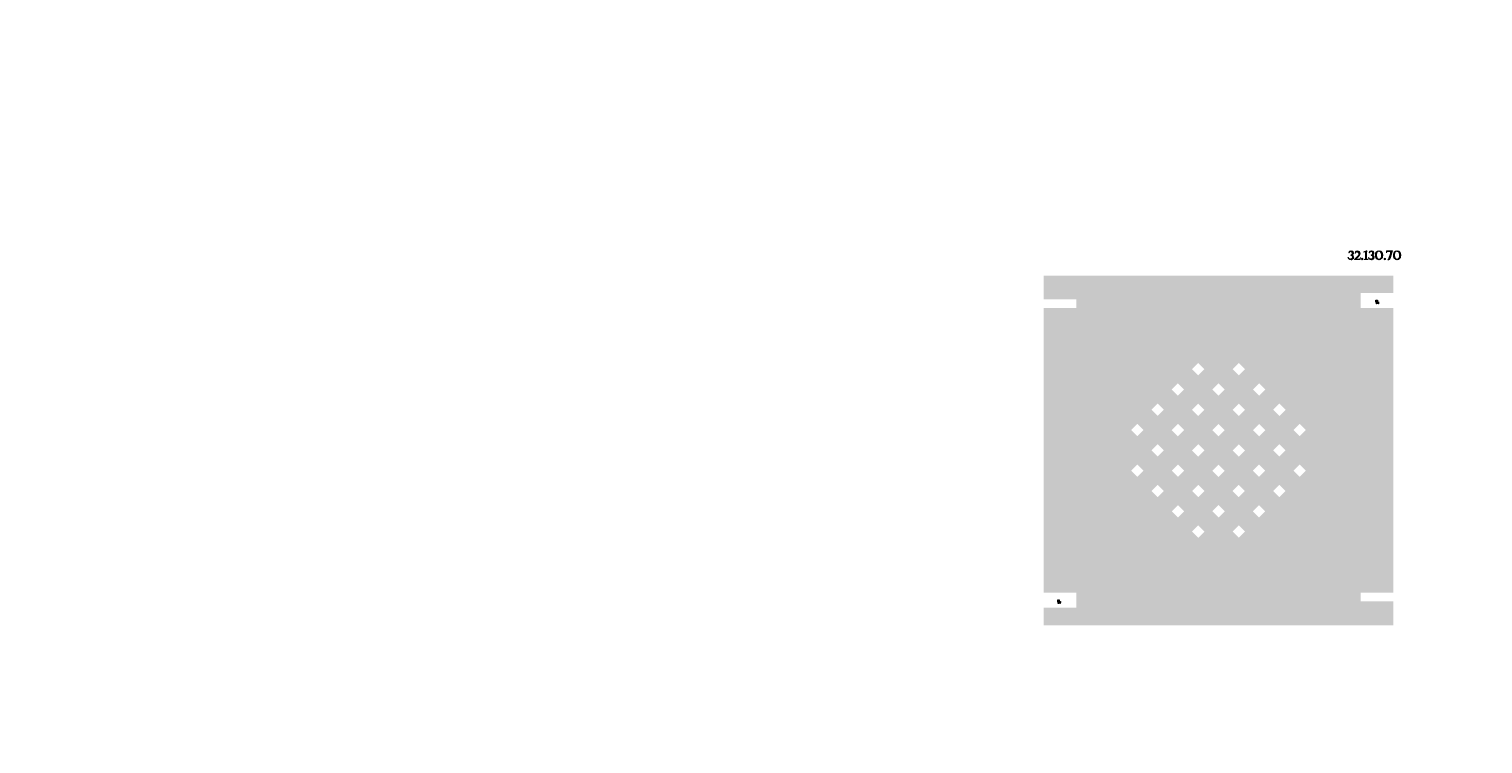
# Model space of a CAD drawing. Header units: inches. Extents: x -55000 to 163233, y -55008 to 54992.
# Drawn here: x -23882 to -12231, y -901 to 4824 of the extents above; entities that cross this region are included whole.
import ezdxf

# ---------------------------------------------------------------- set-up
doc = ezdxf.new("R2010")
doc.units = ezdxf.units.IN
doc.header["$MEASUREMENT"] = 0
doc.linetypes.add('ACAD_ISO07W100', pattern=[3, 0, -3])
doc.layers.get('0').update_dxf_attribs({"color": 20, "linetype": 'ACAD_ISO07W100'})
doc.layers.add('L10D0 Abs', color=4, linetype='Continuous')

# ---------------------------------------------------------------- blocks, each defined once
blk = doc.blocks.new('TUNE')
at = {"layer": 'L10D0 Abs'}
for points in [[(-10, 0), (-10, 12), (-14, 12), (-14, 28), (-10, 28), (-10, 16), (-6, 16), (-6, 28), (-2, 28), (-2, 12), (-6, 12), (-6, 0)], [(4, 0), (4, 6), (2, 6), (2, 14), (4, 14), (4, 8), (6, 8), (6, 14), (8, 14), (8, 6), (6, 6), (6, 0)]]:
    blk.add_lwpolyline(points, close=True, dxfattribs=at)

msp = doc.modelspace()

# ---------------------------------------------------------------- hatches: boundary and pattern name
at = {"layer": 'L10D0 Abs', "transparency": 33554483}
h = msp.add_hatch(color=256, dxfattribs=at)
h.dxf.hatch_style = 1
h.paths.add_polyline_path([(-13298.24853, 3045.10389), (-13303.80098, 3040.66193), (-13304.91147, 3033.99899), (-13304.91147, 3031.77801), (-13303.80098, 3031.77801), (-13300.46951, 3038.44095), (-13301.58, 3039.55144), (-13297.13804, 3043.9934), (-13289.3646, 3045.10389)])
h = msp.add_hatch(color=256, dxfattribs=at)
h.dxf.hatch_style = 1
h.paths.add_polyline_path([(-13293.80656, 3042.88291), (-13301.58, 3039.55144), (-13300.46951, 3038.44095), (-13294.91705, 3041.77242), (-13290.47509, 3042.88291)], flags=17)
h = msp.add_hatch(color=256, dxfattribs=at)
h.dxf.hatch_style = 1
h.paths.add_polyline_path([(-13288.25411, 3047.32487), (-13289.3646, 3047.32487), (-13298.24853, 3045.10389), (-13289.3646, 3045.10389), (-13281.59117, 3043.9934), (-13276.03872, 3038.44095), (-13273.81774, 3029.55703), (-13273.81774, 3028.44654), (-13276.03872, 3020.67311), (-13277.14921, 3019.56262), (-13284.92264, 3014.01016), (-13282.70166, 3014.01016), (-13274.92823, 3018.45213), (-13269.37578, 3025.11507), (-13268.26529, 3031.77801), (-13270.48627, 3039.55144), (-13277.14921, 3045.10389), (-13279.37019, 3046.21438)])
h = msp.add_hatch(color=256, dxfattribs=at)
h.dxf.hatch_style = 1
h.paths.add_polyline_path([(-13290.47509, 3043.9934), (-13293.80656, 3042.88291), (-13290.47509, 3042.88291), (-13284.92264, 3040.66193), (-13280.48068, 3037.33046), (-13278.2597, 3029.55703), (-13278.2597, 3028.44654), (-13281.59117, 3019.56262), (-13282.70166, 3018.45213), (-13290.47509, 3014.01016), (-13284.92264, 3012.89967), (-13278.2597, 3009.5682), (-13273.81774, 3004.01575), (-13271.59676, 2997.35281), (-13273.81774, 2988.46889), (-13280.48068, 2981.80595), (-13289.3646, 2979.58496), (-13298.24853, 2979.58496), (-13288.25411, 2977.36398), (-13284.92264, 2977.36398), (-13276.03872, 2980.69545), (-13274.92823, 2981.80595), (-13269.37578, 2987.3584), (-13268.26529, 2988.46889), (-13266.04431, 2996.24232), (-13267.1548, 3000.68428), (-13270.48627, 3008.45771), (-13273.81774, 3010.67869), (-13282.70166, 3014.01016), (-13284.92264, 3014.01016), (-13284.92264, 3015.12065), (-13278.2597, 3021.7836), (-13277.14921, 3029.55703), (-13278.2597, 3037.33046), (-13283.81215, 3041.77242)])
h = msp.add_hatch(color=256, dxfattribs=at)
h.dxf.hatch_style = 1
h.paths.add_polyline_path([(-13239.39254, 3041.77242), (-13239.39254, 3040.66193), (-13232.7296, 3038.44095), (-13227.17715, 3032.8885), (-13224.95616, 3024.00458), (-13224.95616, 3020.67311), (-13228.28764, 3011.78918), (-13233.84009, 3005.12624), (-13240.50303, 2998.4633), (-13246.05548, 2992.91085), (-13251.60793, 2987.3584), (-13256.04989, 2984.02693), (-13260.49185, 2980.69545), (-13231.61911, 2980.69545), (-13239.39254, 2981.80595), (-13246.05548, 2981.80595), (-13249.38695, 2982.91644), (-13252.71842, 2982.91644), (-13246.05548, 2988.46889), (-13244.94499, 2990.68987), (-13246.05548, 2991.80036), (-13239.39254, 2997.35281), (-13232.7296, 3004.01575), (-13230.50862, 3007.34722), (-13226.06666, 3014.01016), (-13224.95616, 3016.23114), (-13222.73518, 3024.00458), (-13224.95616, 3032.8885), (-13231.61911, 3039.55144)])
h = msp.add_hatch(color=256, dxfattribs=at)
h.dxf.hatch_style = 1
h.paths.add_polyline_path([(-13246.05548, 3046.21438), (-13252.71842, 3040.66193), (-13252.71842, 3039.55144), (-13254.9394, 3030.66752), (-13252.71842, 3035.10948), (-13252.71842, 3036.21997), (-13246.05548, 3041.77242), (-13238.28205, 3043.9934)])
h = msp.add_hatch(color=256, dxfattribs=at)
h.dxf.hatch_style = 1
h.paths.add_polyline_path([(-13239.39254, 3041.77242), (-13247.16597, 3039.55144), (-13252.71842, 3035.10948), (-13254.9394, 3030.66752), (-13254.9394, 3029.55703), (-13254.9394, 3027.33605), (-13253.82891, 3027.33605), (-13253.82891, 3028.44654), (-13249.38695, 3036.21997), (-13248.27646, 3038.44095), (-13239.39254, 3040.66193)], flags=17)
h = msp.add_hatch(color=256, dxfattribs=at)
h.dxf.hatch_style = 1
h.paths.add_polyline_path([(-13237.17156, 3047.32487), (-13246.05548, 3046.21438), (-13238.28205, 3043.9934), (-13230.50862, 3041.77242), (-13229.39813, 3041.77242), (-13222.73518, 3035.10948), (-13221.62469, 3033.99899), (-13219.40371, 3025.11507), (-13221.62469, 3017.34164), (-13226.06666, 3009.5682), (-13227.17715, 3008.45771), (-13233.84009, 3000.68428), (-13237.17156, 2997.35281), (-13244.94499, 2990.68987), (-13246.05548, 2988.46889), (-13239.39254, 2992.91085), (-13236.06107, 2996.24232), (-13229.39813, 3001.79477), (-13228.28764, 3004.01575), (-13221.62469, 3010.67869), (-13217.18273, 3019.56262), (-13214.96175, 3028.44654), (-13217.18273, 3036.21997), (-13221.62469, 3041.77242), (-13228.28764, 3046.21438)])
h = msp.add_hatch(color=256, dxfattribs=at)
h.dxf.hatch_style = 1
h.paths.add_polyline_path([(-13161.65822, 3047.32487), (-13167.21067, 3045.10389), (-13167.21067, 2980.69545), (-13170.54214, 2980.69545), (-13186.089, 2978.47447), (-13151.6638, 2978.47447), (-13161.65822, 2980.69545), (-13161.65822, 2982.91644), (-13162.76871, 2991.80036), (-13162.76871, 3000.68428), (-13162.76871, 3014.01016), (-13162.76871, 3016.23114), (-13162.76871, 3025.11507), (-13162.76871, 3033.99899), (-13161.65822, 3039.55144)])
h = msp.add_hatch(color=256, dxfattribs=at)
h.dxf.hatch_style = 1
h.paths.add_polyline_path([(-13170.54214, 3043.9934), (-13172.76312, 3040.66193), (-13172.76312, 3031.77801), (-13171.65263, 3021.7836), (-13171.65263, 3010.67869), (-13171.65263, 3005.12624), (-13172.76312, 2995.13183), (-13172.76312, 2988.46889), (-13173.87361, 2980.69545), (-13186.089, 2978.47447), (-13170.54214, 2980.69545)], flags=17)
h = msp.add_hatch(color=256, dxfattribs=at)
h.dxf.hatch_style = 1
h.paths.add_polyline_path([(-13161.65822, 3047.32487), (-13166.10018, 3047.32487), (-13184.97851, 3039.55144), (-13184.97851, 3038.44095), (-13172.76312, 3040.66193), (-13170.54214, 3043.9934), (-13167.21067, 3045.10389)], flags=17)
h = msp.add_hatch(color=256, dxfattribs=at)
h.dxf.hatch_style = 1
h.paths.add_polyline_path([(-13135.00645, 3045.10389), (-13139.44841, 3040.66193), (-13141.66939, 3033.99899), (-13141.66939, 3031.77801), (-13140.5589, 3031.77801), (-13137.22743, 3038.44095), (-13138.33792, 3039.55144), (-13133.89596, 3043.9934), (-13126.12253, 3045.10389)])
h = msp.add_hatch(color=256, dxfattribs=at)
h.dxf.hatch_style = 1
h.paths.add_polyline_path([(-13130.56449, 3042.88291), (-13138.33792, 3039.55144), (-13137.22743, 3038.44095), (-13131.67498, 3041.77242), (-13127.23302, 3042.88291)], flags=17)
h = msp.add_hatch(color=256, dxfattribs=at)
h.dxf.hatch_style = 1
h.paths.add_polyline_path([(-13125.01204, 3047.32487), (-13126.12253, 3047.32487), (-13135.00645, 3045.10389), (-13126.12253, 3045.10389), (-13118.34909, 3043.9934), (-13111.68615, 3038.44095), (-13109.46517, 3029.55703), (-13109.46517, 3028.44654), (-13112.79664, 3020.67311), (-13113.90713, 3019.56262), (-13121.68057, 3014.01016), (-13118.34909, 3014.01016), (-13110.57566, 3018.45213), (-13106.1337, 3025.11507), (-13105.02321, 3031.77801), (-13107.24419, 3039.55144), (-13113.90713, 3045.10389), (-13116.12811, 3046.21438)])
h = msp.add_hatch(color=256, dxfattribs=at)
h.dxf.hatch_style = 1
h.paths.add_polyline_path([(-13127.23302, 3043.9934), (-13130.56449, 3042.88291), (-13127.23302, 3042.88291), (-13121.68057, 3040.66193), (-13117.2386, 3037.33046), (-13115.01762, 3029.55703), (-13115.01762, 3028.44654), (-13118.34909, 3019.56262), (-13119.45958, 3018.45213), (-13127.23302, 3014.01016), (-13121.68057, 3012.89967), (-13115.01762, 3009.5682), (-13109.46517, 3004.01575), (-13108.35468, 2997.35281), (-13110.57566, 2988.46889), (-13117.2386, 2981.80595), (-13126.12253, 2979.58496), (-13135.00645, 2979.58496), (-13133.89596, 2979.58496), (-13125.01204, 2977.36398), (-13121.68057, 2977.36398), (-13112.79664, 2980.69545), (-13111.68615, 2981.80595), (-13105.02321, 2987.3584), (-13105.02321, 2988.46889), (-13102.80223, 2996.24232), (-13103.91272, 3000.68428), (-13107.24419, 3008.45771), (-13110.57566, 3010.67869), (-13119.45958, 3014.01016), (-13118.34909, 3014.01016), (-13121.68057, 3014.01016), (-13121.68057, 3015.12065), (-13115.01762, 3021.7836), (-13112.79664, 3029.55703), (-13115.01762, 3037.33046), (-13120.57008, 3041.77242)])
h = msp.add_hatch(color=256, dxfattribs=at)
h.dxf.hatch_style = 1
h.paths.add_polyline_path([(-13063.93507, 3047.32487), (-13072.81899, 3046.21438), (-13075.03997, 3045.10389), (-13082.8134, 3040.66193), (-13086.14488, 3037.33046), (-13090.58684, 3029.55703), (-13092.80782, 3021.7836), (-13092.80782, 3011.78918), (-13092.80782, 3009.5682), (-13091.69733, 2999.57379), (-13088.36586, 2991.80036), (-13083.92389, 2986.24791), (-13077.26095, 2980.69545), (-13072.81899, 2978.47447), (-13063.93507, 2977.36398), (-13061.71409, 2977.36398), (-13066.15605, 2978.47447), (-13071.7085, 2979.58496), (-13079.48193, 2984.02693), (-13083.92389, 2987.3584), (-13088.36586, 2995.13183), (-13090.58684, 3002.90526), (-13091.69733, 3011.78918), (-13090.58684, 3020.67311), (-13088.36586, 3029.55703), (-13087.25537, 3032.8885), (-13081.70291, 3039.55144), (-13081.70291, 3040.66193), (-13073.92948, 3045.10389), (-13066.15605, 3047.32487)])
h = msp.add_hatch(color=256, dxfattribs=at)
h.dxf.hatch_style = 1
h.paths.add_polyline_path([(-13062.82458, 3047.32487), (-13063.93507, 3047.32487), (-13066.15605, 3047.32487), (-13066.15605, 3046.21438), (-13067.26654, 3046.21438), (-13075.03997, 3042.88291), (-13081.70291, 3036.21997), (-13085.03439, 3031.77801), (-13087.25537, 3022.89409), (-13088.36586, 3012.89967), (-13088.36586, 3009.5682), (-13087.25537, 3000.68428), (-13087.25537, 2999.57379), (-13082.8134, 2990.68987), (-13082.8134, 2989.57938), (-13076.15046, 2982.91644), (-13075.03997, 2982.91644), (-13066.15605, 2979.58496), (-13066.15605, 2978.47447), (-13061.71409, 2979.58496), (-13058.38262, 2980.69545), (-13063.93507, 2980.69545), (-13067.26654, 2981.80595), (-13075.03997, 2986.24791), (-13079.48193, 2991.80036), (-13081.70291, 3000.68428), (-13082.8134, 3002.90526), (-13082.8134, 3011.78918), (-13082.8134, 3012.89967), (-13082.8134, 3021.7836), (-13080.59242, 3029.55703), (-13078.37144, 3035.10948), (-13075.03997, 3039.55144), (-13071.7085, 3041.77242), (-13063.93507, 3045.10389), (-13061.71409, 3045.10389), (-13061.71409, 3046.21438), (-13053.94066, 3046.21438)])
h = msp.add_hatch(color=256, dxfattribs=at)
h.dxf.hatch_style = 1
h.paths.add_polyline_path([(-13053.94066, 3046.21438), (-13061.71409, 3046.21438), (-13058.38262, 3045.10389), (-13050.60919, 3041.77242), (-13047.27771, 3039.55144), (-13042.83575, 3031.77801), (-13041.72526, 3030.66752), (-13039.50428, 3022.89409), (-13039.50428, 3012.89967), (-13039.50428, 3002.90526), (-13039.50428, 3001.79477), (-13042.83575, 2992.91085), (-13042.83575, 2991.80036), (-13049.4987, 2984.02693), (-13052.83017, 2981.80595), (-13061.71409, 2979.58496), (-13066.15605, 2978.47447), (-13061.71409, 2977.36398), (-13052.83017, 2979.58496), (-13050.60919, 2980.69545), (-13042.83575, 2986.24791), (-13040.61477, 2988.46889), (-13036.17281, 2996.24232), (-13035.06232, 3002.90526), (-13033.95183, 3011.78918), (-13033.95183, 3017.34164), (-13035.06232, 3026.22556), (-13038.39379, 3033.99899), (-13042.83575, 3039.55144), (-13049.4987, 3045.10389)])
h = msp.add_hatch(color=256, dxfattribs=at)
h.dxf.hatch_style = 1
h.paths.add_polyline_path([(-13061.71409, 3045.10389), (-13063.93507, 3045.10389), (-13059.49311, 3043.9934), (-13052.83017, 3039.55144), (-13050.60919, 3037.33046), (-13046.16722, 3029.55703), (-13045.05673, 3022.89409), (-13043.94624, 3012.89967), (-13043.94624, 3010.67869), (-13045.05673, 3001.79477), (-13047.27771, 2992.91085), (-13051.71968, 2986.24791), (-13055.05115, 2982.91644), (-13063.93507, 2980.69545), (-13058.38262, 2980.69545), (-13050.60919, 2985.13742), (-13048.3882, 2987.3584), (-13045.05673, 2995.13183), (-13042.83575, 3001.79477), (-13042.83575, 3011.78918), (-13042.83575, 3018.45213), (-13043.94624, 3027.33605), (-13045.05673, 3031.77801), (-13049.4987, 3038.44095), (-13052.83017, 3041.77242)], flags=17)
h = msp.add_hatch(color=256, dxfattribs=at)
h.dxf.hatch_style = 1
h.paths.add_polyline_path([(-13002.8581, 3048.43536), (-13003.96859, 3032.8885), (-13002.8581, 3032.8885), (-12999.52663, 3043.9934), (-12991.7532, 3043.9934), (-12983.97977, 3043.9934), (-12966.21192, 3045.10389), (-12962.88045, 3045.10389), (-12956.21751, 3047.32487), (-12995.08467, 3047.32487)])
h = msp.add_hatch(color=256, dxfattribs=at)
h.dxf.hatch_style = 1
h.paths.add_polyline_path([(-12956.21751, 3047.32487), (-12962.88045, 3045.10389), (-12979.53781, 2990.68987), (-12982.86928, 2984.02693), (-12988.42173, 2977.36398), (-12993.97418, 2976.25349), (-12993.97418, 2975.143), (-12991.7532, 2976.25349), (-12983.97977, 2978.47447), (-12982.86928, 2978.47447), (-12977.31682, 2985.13742), (-12976.20633, 2987.3584), (-12972.87486, 2996.24232), (-12961.76996, 3031.77801), (-12958.43849, 3040.66193)])
h = msp.add_hatch(color=256, dxfattribs=at)
h.dxf.hatch_style = 1
h.paths.add_polyline_path([(-12966.21192, 3045.10389), (-12983.97977, 3043.9934), (-12977.31682, 3043.9934), (-12969.54339, 3042.88291), (-12970.65388, 3037.33046), (-12971.76437, 3031.77801), (-12972.87486, 3026.22556), (-12983.97977, 2990.68987), (-12985.09026, 2989.57938), (-12988.42173, 2980.69545), (-12993.97418, 2976.25349), (-12988.42173, 2977.36398), (-12985.09026, 2982.91644), (-12982.86928, 2989.57938)], flags=17)
h = msp.add_hatch(color=256, dxfattribs=at)
h.dxf.hatch_style = 1
h.paths.add_polyline_path([(-12919.57133, 3047.32487), (-12928.45525, 3046.21438), (-12930.67623, 3045.10389), (-12938.44966, 3040.66193), (-12941.78113, 3037.33046), (-12946.2231, 3029.55703), (-12948.44408, 3021.7836), (-12948.44408, 3011.78918), (-12948.44408, 3009.5682), (-12947.33359, 2999.57379), (-12944.00212, 2991.80036), (-12939.56015, 2986.24791), (-12932.89721, 2980.69545), (-12928.45525, 2978.47447), (-12919.57133, 2977.36398), (-12917.35035, 2977.36398), (-12921.79231, 2978.47447), (-12927.34476, 2979.58496), (-12935.11819, 2984.02693), (-12939.56015, 2987.3584), (-12944.00212, 2995.13183), (-12946.2231, 3002.90526), (-12947.33359, 3011.78918), (-12946.2231, 3020.67311), (-12944.00212, 3029.55703), (-12942.89163, 3032.8885), (-12937.33917, 3039.55144), (-12937.33917, 3040.66193), (-12929.56574, 3045.10389), (-12921.79231, 3047.32487)])
h = msp.add_hatch(color=256, dxfattribs=at)
h.dxf.hatch_style = 1
h.paths.add_polyline_path([(-12918.46084, 3047.32487), (-12919.57133, 3047.32487), (-12921.79231, 3047.32487), (-12921.79231, 3046.21438), (-12922.9028, 3046.21438), (-12930.67623, 3042.88291), (-12937.33917, 3036.21997), (-12940.67064, 3031.77801), (-12942.89163, 3022.89409), (-12944.00212, 3012.89967), (-12944.00212, 3009.5682), (-12942.89163, 3000.68428), (-12942.89163, 2999.57379), (-12938.44966, 2990.68987), (-12938.44966, 2989.57938), (-12931.78672, 2982.91644), (-12930.67623, 2982.91644), (-12921.79231, 2979.58496), (-12921.79231, 2978.47447), (-12917.35035, 2979.58496), (-12914.01888, 2980.69545), (-12919.57133, 2980.69545), (-12922.9028, 2981.80595), (-12930.67623, 2986.24791), (-12935.11819, 2991.80036), (-12937.33917, 3000.68428), (-12938.44966, 3002.90526), (-12938.44966, 3011.78918), (-12938.44966, 3012.89967), (-12938.44966, 3021.7836), (-12936.22868, 3029.55703), (-12934.0077, 3035.10948), (-12930.67623, 3039.55144), (-12927.34476, 3041.77242), (-12919.57133, 3045.10389), (-12917.35035, 3045.10389), (-12917.35035, 3046.21438), (-12909.57692, 3046.21438)])
h = msp.add_hatch(color=256, dxfattribs=at)
h.dxf.hatch_style = 1
h.paths.add_polyline_path([(-12909.57692, 3046.21438), (-12917.35035, 3046.21438), (-12914.01888, 3045.10389), (-12906.24544, 3041.77242), (-12902.91397, 3039.55144), (-12898.47201, 3031.77801), (-12897.36152, 3030.66752), (-12895.14054, 3022.89409), (-12895.14054, 3012.89967), (-12895.14054, 3002.90526), (-12895.14054, 3001.79477), (-12898.47201, 2992.91085), (-12899.5825, 2991.80036), (-12905.13495, 2984.02693), (-12908.46643, 2981.80595), (-12917.35035, 2979.58496), (-12921.79231, 2978.47447), (-12917.35035, 2977.36398), (-12908.46643, 2979.58496), (-12906.24544, 2980.69545), (-12898.47201, 2986.24791), (-12896.25103, 2988.46889), (-12891.80907, 2996.24232), (-12890.69858, 3002.90526), (-12889.58809, 3011.78918), (-12889.58809, 3017.34164), (-12891.80907, 3026.22556), (-12894.03005, 3033.99899), (-12898.47201, 3039.55144), (-12905.13495, 3045.10389)])
h = msp.add_hatch(color=256, dxfattribs=at)
h.dxf.hatch_style = 1
h.paths.add_polyline_path([(-12917.35035, 3045.10389), (-12919.57133, 3045.10389), (-12916.23986, 3043.9934), (-12908.46643, 3039.55144), (-12906.24544, 3037.33046), (-12901.80348, 3029.55703), (-12900.69299, 3022.89409), (-12899.5825, 3012.89967), (-12899.5825, 3010.67869), (-12900.69299, 3001.79477), (-12902.91397, 2992.91085), (-12907.35593, 2986.24791), (-12910.68741, 2982.91644), (-12919.57133, 2980.69545), (-12914.01888, 2980.69545), (-12906.24544, 2985.13742), (-12904.02446, 2987.3584), (-12900.69299, 2995.13183), (-12898.47201, 3001.79477), (-12898.47201, 3011.78918), (-12898.47201, 3018.45213), (-12899.5825, 3027.33605), (-12900.69299, 3031.77801), (-12905.13495, 3038.44095), (-12908.46643, 3041.77242)], flags=17)
h = msp.add_hatch(color=256, dxfattribs=at)
h.dxf.hatch_style = 1
h.paths.add_polyline_path([(-13311.57441, 2994.02134), (-13312.6849, 2994.02134), (-13311.57441, 2991.80036), (-13306.02196, 2985.13742), (-13306.02196, 2984.02693), (-13301.58, 2982.91644), (-13298.24853, 2981.80595), (-13291.58558, 2981.80595), (-13293.80656, 2982.91644), (-13302.69049, 2985.13742), (-13304.91147, 2987.3584)])
h = msp.add_hatch(color=256, dxfattribs=at)
h.dxf.hatch_style = 1
h.paths.add_polyline_path([(-13306.02196, 2984.02693), (-13298.24853, 2979.58496), (-13289.3646, 2979.58496), (-13294.91705, 2980.69545), (-13301.58, 2982.91644)])
h = msp.add_hatch(color=256, dxfattribs=at)
h.dxf.hatch_style = 1
h.paths.add_polyline_path([(-13290.47509, 3014.01016), (-13290.47509, 3012.89967), (-13287.14362, 3011.78918), (-13279.37019, 3007.34722), (-13279.37019, 3006.23673), (-13276.03872, 2997.35281), (-13278.2597, 2989.57938), (-13283.81215, 2984.02693), (-13291.58558, 2981.80595), (-13298.24853, 2981.80595), (-13294.91705, 2981.80595), (-13291.58558, 2980.69545), (-13290.47509, 2980.69545), (-13282.70166, 2984.02693), (-13277.14921, 2989.57938), (-13274.92823, 2997.35281), (-13276.03872, 3004.01575), (-13279.37019, 3008.45771), (-13286.03313, 3012.89967), (-13284.92264, 3012.89967)], flags=17)
h = msp.add_hatch(color=256, dxfattribs=at)
h.dxf.hatch_style = 1
h.paths.add_polyline_path([(-13211.63028, 2995.13183), (-13212.74077, 2995.13183), (-13217.18273, 2981.80595), (-13221.62469, 2981.80595), (-13231.61911, 2980.69545), (-13260.49185, 2980.69545), (-13260.49185, 2978.47447), (-13213.85126, 2978.47447)])
h = msp.add_hatch(color=256, dxfattribs=at)
h.dxf.hatch_style = 1
h.paths.add_polyline_path([(-13199.41489, 2989.57938), (-13202.74636, 2987.3584), (-13204.96734, 2982.91644), (-13202.74636, 2979.58496), (-13199.41489, 2977.36398), (-13199.41489, 2979.58496), (-13201.63587, 2980.69545), (-13203.85685, 2984.02693), (-13202.74636, 2986.24791), (-13199.41489, 2987.3584)])
h = msp.add_hatch(color=256, dxfattribs=at)
h.dxf.hatch_style = 1
h.paths.add_polyline_path([(-13199.41489, 2989.57938), (-13199.41489, 2987.3584), (-13199.41489, 2979.58496), (-13199.41489, 2977.36398), (-13194.97293, 2979.58496), (-13192.75195, 2982.91644), (-13194.97293, 2987.3584)])
h = msp.add_hatch(color=256, dxfattribs=at)
h.dxf.hatch_style = 1
h.paths.add_polyline_path([(-13148.33233, 2994.02134), (-13148.33233, 2991.80036), (-13142.77988, 2985.13742), (-13142.77988, 2984.02693), (-13137.22743, 2982.91644), (-13135.00645, 2981.80595), (-13128.34351, 2981.80595), (-13130.56449, 2982.91644), (-13139.44841, 2985.13742), (-13141.66939, 2987.3584)])
h = msp.add_hatch(color=256, dxfattribs=at)
h.dxf.hatch_style = 1
h.paths.add_polyline_path([(-13142.77988, 2984.02693), (-13135.00645, 2979.58496), (-13126.12253, 2979.58496), (-13131.67498, 2980.69545), (-13137.22743, 2982.91644)])
h = msp.add_hatch(color=256, dxfattribs=at)
h.dxf.hatch_style = 1
h.paths.add_polyline_path([(-13127.23302, 3014.01016), (-13127.23302, 3012.89967), (-13123.90155, 3011.78918), (-13116.12811, 3007.34722), (-13116.12811, 3006.23673), (-13112.79664, 2997.35281), (-13115.01762, 2989.57938), (-13120.57008, 2984.02693), (-13128.34351, 2981.80595), (-13135.00645, 2981.80595), (-13131.67498, 2981.80595), (-13128.34351, 2980.69545), (-13127.23302, 2980.69545), (-13118.34909, 2984.02693), (-13112.79664, 2989.57938), (-13111.68615, 2997.35281), (-13112.79664, 3004.01575), (-13116.12811, 3008.45771), (-13121.68057, 3012.89967)], flags=17)
h = msp.add_hatch(color=256, dxfattribs=at)
h.dxf.hatch_style = 1
h.paths.add_polyline_path([(-13017.29448, 2989.57938), (-13021.73644, 2987.3584), (-13022.84693, 2982.91644), (-13021.73644, 2979.58496), (-13017.29448, 2977.36398), (-13017.29448, 2979.58496), (-13020.62595, 2980.69545), (-13021.73644, 2984.02693), (-13020.62595, 2986.24791), (-13017.29448, 2987.3584)])
h = msp.add_hatch(color=256, dxfattribs=at)
h.dxf.hatch_style = 1
h.paths.add_polyline_path([(-13017.29448, 2989.57938), (-13017.29448, 2987.3584), (-13017.29448, 2979.58496), (-13017.29448, 2977.36398), (-13012.85251, 2979.58496), (-13011.74202, 2982.91644), (-13012.85251, 2987.3584)])
h = msp.add_hatch(color=256, dxfattribs=at)
h.dxf.hatch_style = 1
h.paths.add_polyline_path([(-15750, 2660), (-15490, 2660), (-15490, 2590), (-15750, 2590), (-15750, 310), (-15490, 310), (-15490, 190), (-15750, 190), (-15750, 50), (-12950, 50), (-12950, 240), (-13210, 240), (-13210, 310), (-12950, 310), (-12950, 2590), (-13210, 2590), (-13210, 2710), (-12950, 2710), (-12950, 2850), (-15750, 2850)])
h.paths.add_polyline_path([(-13975.23378, 1612.63475), (-14024.73125, 1563.13728), (-14074.22872, 1612.63475), (-14024.73125, 1662.13222)], flags=16)
h.paths.add_polyline_path([(-14137.86778, 1775.26875), (-14187.36525, 1725.77128), (-14236.86272, 1775.26875), (-14187.36525, 1824.76622)], flags=16)
h.paths.add_polyline_path([(-14300.50178, 1937.90275), (-14349.99925, 1888.40528), (-14399.49672, 1937.90275), (-14349.99925, 1987.40022)], flags=16)
h.paths.add_polyline_path([(-14300.50228, 1612.63425), (-14349.99975, 1563.13678), (-14399.49722, 1612.63425), (-14349.99975, 1662.13172)], flags=16)
h.paths.add_polyline_path([(-14137.86928, 799.46325), (-14187.36675, 749.96578), (-14236.86422, 799.46325), (-14187.36675, 848.96072)], flags=16)
h.paths.add_polyline_path([(-13649.96578, 1287.36675), (-13699.46325, 1237.86928), (-13748.96072, 1287.36675), (-13699.46325, 1336.86422)], flags=16)
h.paths.add_polyline_path([(-13812.60028, 1124.73225), (-13862.09775, 1075.23478), (-13911.59522, 1124.73225), (-13862.09775, 1174.22972)], flags=16)
h.paths.add_polyline_path([(-13975.23478, 962.09775), (-14024.73225, 912.60028), (-14074.22972, 962.09775), (-14024.73225, 1011.59522)], flags=16)
h.paths.add_polyline_path([(-13649.96528, 1612.63525), (-13699.46275, 1563.13778), (-13748.96022, 1612.63525), (-13699.46275, 1662.13272)], flags=16)
h.paths.add_polyline_path([(-13812.59978, 1450.00075), (-13862.09725, 1400.50328), (-13911.59472, 1450.00075), (-13862.09725, 1499.49822)], flags=16)
h.paths.add_polyline_path([(-13975.23428, 1287.36625), (-14024.73175, 1237.86878), (-14074.22922, 1287.36625), (-14024.73175, 1336.86372)], flags=16)
h.paths.add_polyline_path([(-14137.86878, 1124.73175), (-14187.36625, 1075.23428), (-14236.86372, 1124.73175), (-14187.36625, 1174.22922)], flags=16)
h.paths.add_polyline_path([(-14300.50328, 962.09725), (-14350.00075, 912.59978), (-14399.49822, 962.09725), (-14350.00075, 1011.59472)], flags=16)
h.paths.add_polyline_path([(-14463.13778, 799.46275), (-14512.63525, 749.96528), (-14562.13272, 799.46275), (-14512.63525, 848.96022)], flags=16)
h.paths.add_polyline_path([(-13812.59928, 1775.26925), (-13862.09675, 1725.77178), (-13911.59422, 1775.26925), (-13862.09675, 1824.76672)], flags=16)
h.paths.add_polyline_path([(-14137.86828, 1450.00025), (-14187.36575, 1400.50278), (-14236.86322, 1450.00025), (-14187.36575, 1499.49772)], flags=16)
h.paths.add_polyline_path([(-14300.50278, 1287.36575), (-14350.00025, 1237.86828), (-14399.49772, 1287.36575), (-14350.00025, 1336.86322)], flags=16)
h.paths.add_polyline_path([(-14463.13728, 1124.73125), (-14512.63475, 1075.23378), (-14562.13222, 1124.73125), (-14512.63475, 1174.22872)], flags=16)
h.paths.add_polyline_path([(-14625.77178, 962.09675), (-14675.26925, 912.59928), (-14724.76672, 962.09675), (-14675.26925, 1011.59422)], flags=16)
h.paths.add_polyline_path([(-13975.23328, 1937.90325), (-14024.73075, 1888.40578), (-14074.22822, 1937.90325), (-14024.73075, 1987.40072)], flags=16)
h.paths.add_polyline_path([(-14463.13678, 1449.99975), (-14512.63425, 1400.50228), (-14562.13172, 1449.99975), (-14512.63425, 1499.49722)], flags=16)
h.paths.add_polyline_path([(-14625.77128, 1287.36525), (-14675.26875, 1237.86778), (-14724.76622, 1287.36525), (-14675.26875, 1336.86272)], flags=16)
h.paths.add_polyline_path([(-14788.40578, 1124.73075), (-14837.90325, 1075.23328), (-14887.40072, 1124.73075), (-14837.90325, 1174.22822)], flags=16)
h.paths.add_polyline_path([(-14137.86728, 2100.53725), (-14187.36475, 2051.03978), (-14236.86222, 2100.53725), (-14187.36475, 2150.03472)], flags=16)
h.paths.add_polyline_path([(-14463.13628, 1775.26825), (-14512.63375, 1725.77078), (-14562.13122, 1775.26825), (-14512.63375, 1824.76572)], flags=16)
h.paths.add_polyline_path([(-14625.77078, 1612.63375), (-14675.26825, 1563.13628), (-14724.76572, 1612.63375), (-14675.26825, 1662.13122)], flags=16)
h.paths.add_polyline_path([(-14788.40528, 1449.99925), (-14837.90275, 1400.50178), (-14887.40022, 1449.99925), (-14837.90275, 1499.49672)], flags=16)
h.paths.add_polyline_path([(-14951.03978, 1287.36475), (-15000.53725, 1237.86728), (-15050.03472, 1287.36475), (-15000.53725, 1336.86222)], flags=16)
h.paths.add_polyline_path([(-14463.13578, 2100.53675), (-14512.63325, 2051.03928), (-14562.13072, 2100.53675), (-14512.63325, 2150.03422)], flags=16)
h.paths.add_polyline_path([(-14625.77028, 1937.90225), (-14675.26775, 1888.40478), (-14724.76522, 1937.90225), (-14675.26775, 1987.39972)], flags=16)
h.paths.add_polyline_path([(-14788.40478, 1775.26775), (-14837.90225, 1725.77028), (-14887.39972, 1775.26775), (-14837.90225, 1824.76522)], flags=16)
h.paths.add_polyline_path([(-14951.03928, 1612.63325), (-15000.53675, 1563.13578), (-15050.03422, 1612.63325), (-15000.53675, 1662.13072)], flags=16)

# ---------------------------------------------------------------- linework, layer by layer
msp.add_circle((-19.81589, 126.61364), 50874.56217)
at = {"layer": 'L10D0 Abs', "color": 4, "lineweight": 0}
for points in [[(-13298.24853, 3045.10389), (-13303.80098, 3040.66193), (-13304.91147, 3033.99899), (-13304.91147, 3031.77801), (-13303.80098, 3031.77801), (-13300.46951, 3038.44095), (-13301.58, 3039.55144), (-13301.58, 3039.55144), (-13297.13804, 3043.9934), (-13289.3646, 3045.10389)], [(-13293.80656, 3042.88291), (-13301.58, 3039.55144), (-13300.46951, 3038.44095), (-13294.91705, 3041.77242), (-13290.47509, 3042.88291)], [(-13288.25411, 3047.32487), (-13289.3646, 3047.32487), (-13298.24853, 3045.10389), (-13289.3646, 3045.10389), (-13281.59117, 3043.9934), (-13276.03872, 3038.44095), (-13273.81774, 3029.55703), (-13273.81774, 3028.44654), (-13276.03872, 3020.67311), (-13277.14921, 3019.56262), (-13284.92264, 3014.01016), (-13282.70166, 3014.01016), (-13274.92823, 3018.45213), (-13269.37578, 3025.11507), (-13268.26529, 3031.77801), (-13270.48627, 3039.55144), (-13270.48627, 3039.55144), (-13277.14921, 3045.10389), (-13279.37019, 3046.21438)], [(-13290.47509, 3043.9934), (-13293.80656, 3042.88291), (-13290.47509, 3042.88291), (-13284.92264, 3040.66193), (-13280.48068, 3037.33046), (-13278.2597, 3029.55703), (-13278.2597, 3028.44654), (-13281.59117, 3019.56262), (-13282.70166, 3018.45213), (-13290.47509, 3014.01016), (-13284.92264, 3012.89967), (-13278.2597, 3009.5682), (-13273.81774, 3004.01575), (-13271.59676, 2997.35281), (-13271.59676, 2997.35281), (-13273.81774, 2988.46889), (-13273.81774, 2988.46889), (-13280.48068, 2981.80595), (-13280.48068, 2981.80595), (-13289.3646, 2979.58496), (-13298.24853, 2979.58496), (-13298.24853, 2979.58496), (-13288.25411, 2977.36398), (-13284.92264, 2977.36398), (-13276.03872, 2980.69545), (-13274.92823, 2981.80595), (-13269.37578, 2987.3584), (-13268.26529, 2988.46889), (-13266.04431, 2996.24232), (-13267.1548, 3000.68428), (-13270.48627, 3008.45771), (-13273.81774, 3010.67869), (-13282.70166, 3014.01016), (-13282.70166, 3014.01016), (-13282.70166, 3014.01016), (-13284.92264, 3014.01016), (-13284.92264, 3015.12065), (-13284.92264, 3015.12065), (-13278.2597, 3021.7836), (-13277.14921, 3029.55703), (-13278.2597, 3037.33046), (-13283.81215, 3041.77242)], [(-13239.39254, 3041.77242), (-13239.39254, 3040.66193), (-13232.7296, 3038.44095), (-13227.17715, 3032.8885), (-13224.95616, 3024.00458), (-13224.95616, 3020.67311), (-13228.28764, 3011.78918), (-13233.84009, 3005.12624), (-13240.50303, 2998.4633), (-13246.05548, 2992.91085), (-13251.60793, 2987.3584), (-13256.04989, 2984.02693), (-13260.49185, 2980.69545), (-13231.61911, 2980.69545), (-13239.39254, 2981.80595), (-13246.05548, 2981.80595), (-13249.38695, 2982.91644), (-13252.71842, 2982.91644), (-13246.05548, 2988.46889), (-13244.94499, 2990.68987), (-13246.05548, 2991.80036), (-13239.39254, 2997.35281), (-13232.7296, 3004.01575), (-13230.50862, 3007.34722), (-13226.06666, 3014.01016), (-13224.95616, 3016.23114), (-13222.73518, 3024.00458), (-13222.73518, 3024.00458), (-13224.95616, 3032.8885), (-13231.61911, 3039.55144)], [(-13246.05548, 3046.21438), (-13252.71842, 3040.66193), (-13252.71842, 3039.55144), (-13254.9394, 3030.66752), (-13252.71842, 3035.10948), (-13252.71842, 3036.21997), (-13246.05548, 3041.77242), (-13238.28205, 3043.9934)], [(-13239.39254, 3041.77242), (-13247.16597, 3039.55144), (-13252.71842, 3035.10948), (-13252.71842, 3035.10948), (-13254.9394, 3030.66752), (-13254.9394, 3029.55703), (-13254.9394, 3027.33605), (-13253.82891, 3027.33605), (-13253.82891, 3028.44654), (-13249.38695, 3036.21997), (-13248.27646, 3038.44095), (-13239.39254, 3040.66193)], [(-13237.17156, 3047.32487), (-13237.17156, 3047.32487), (-13246.05548, 3046.21438), (-13238.28205, 3043.9934), (-13230.50862, 3041.77242), (-13229.39813, 3041.77242), (-13222.73518, 3035.10948), (-13221.62469, 3033.99899), (-13219.40371, 3025.11507), (-13221.62469, 3017.34164), (-13221.62469, 3017.34164), (-13226.06666, 3009.5682), (-13227.17715, 3008.45771), (-13233.84009, 3000.68428), (-13237.17156, 2997.35281), (-13244.94499, 2990.68987), (-13246.05548, 2988.46889), (-13239.39254, 2992.91085), (-13236.06107, 2996.24232), (-13229.39813, 3001.79477), (-13228.28764, 3004.01575), (-13221.62469, 3010.67869), (-13221.62469, 3010.67869), (-13217.18273, 3019.56262), (-13217.18273, 3019.56262), (-13214.96175, 3028.44654), (-13217.18273, 3036.21997), (-13221.62469, 3041.77242), (-13228.28764, 3046.21438)], [(-13161.65822, 3047.32487), (-13167.21067, 3045.10389), (-13167.21067, 2980.69545), (-13170.54214, 2980.69545), (-13186.089, 2978.47447), (-13186.089, 2978.47447), (-13151.6638, 2978.47447), (-13151.6638, 2978.47447), (-13161.65822, 2980.69545), (-13161.65822, 2982.91644), (-13162.76871, 2991.80036), (-13162.76871, 3000.68428), (-13162.76871, 3014.01016), (-13162.76871, 3016.23114), (-13162.76871, 3025.11507), (-13162.76871, 3033.99899), (-13161.65822, 3039.55144)], [(-13170.54214, 3043.9934), (-13172.76312, 3040.66193), (-13172.76312, 3040.66193), (-13172.76312, 3031.77801), (-13172.76312, 3031.77801), (-13171.65263, 3021.7836), (-13171.65263, 3010.67869), (-13171.65263, 3005.12624), (-13172.76312, 2995.13183), (-13172.76312, 2988.46889), (-13173.87361, 2980.69545), (-13186.089, 2978.47447), (-13170.54214, 2980.69545)], [(-13161.65822, 3047.32487), (-13166.10018, 3047.32487), (-13184.97851, 3039.55144), (-13184.97851, 3038.44095), (-13172.76312, 3040.66193), (-13170.54214, 3043.9934), (-13167.21067, 3045.10389)], [(-13135.00645, 3045.10389), (-13139.44841, 3040.66193), (-13141.66939, 3033.99899), (-13141.66939, 3031.77801), (-13140.5589, 3031.77801), (-13137.22743, 3038.44095), (-13138.33792, 3039.55144), (-13138.33792, 3039.55144), (-13133.89596, 3043.9934), (-13126.12253, 3045.10389)], [(-13130.56449, 3042.88291), (-13138.33792, 3039.55144), (-13137.22743, 3038.44095), (-13131.67498, 3041.77242), (-13127.23302, 3042.88291)], [(-13125.01204, 3047.32487), (-13126.12253, 3047.32487), (-13135.00645, 3045.10389), (-13126.12253, 3045.10389), (-13118.34909, 3043.9934), (-13111.68615, 3038.44095), (-13109.46517, 3029.55703), (-13109.46517, 3028.44654), (-13112.79664, 3020.67311), (-13113.90713, 3019.56262), (-13121.68057, 3014.01016), (-13118.34909, 3014.01016), (-13110.57566, 3018.45213), (-13106.1337, 3025.11507), (-13105.02321, 3031.77801), (-13107.24419, 3039.55144), (-13107.24419, 3039.55144), (-13113.90713, 3045.10389), (-13116.12811, 3046.21438)], [(-13127.23302, 3043.9934), (-13130.56449, 3042.88291), (-13127.23302, 3042.88291), (-13121.68057, 3040.66193), (-13117.2386, 3037.33046), (-13115.01762, 3029.55703), (-13115.01762, 3028.44654), (-13118.34909, 3019.56262), (-13119.45958, 3018.45213), (-13127.23302, 3014.01016), (-13121.68057, 3012.89967), (-13115.01762, 3009.5682), (-13109.46517, 3004.01575), (-13108.35468, 2997.35281), (-13108.35468, 2997.35281), (-13110.57566, 2988.46889), (-13110.57566, 2988.46889), (-13117.2386, 2981.80595), (-13117.2386, 2981.80595), (-13126.12253, 2979.58496), (-13135.00645, 2979.58496), (-13133.89596, 2979.58496), (-13125.01204, 2977.36398), (-13121.68057, 2977.36398), (-13112.79664, 2980.69545), (-13111.68615, 2981.80595), (-13105.02321, 2987.3584), (-13105.02321, 2988.46889), (-13102.80223, 2996.24232), (-13103.91272, 3000.68428), (-13107.24419, 3008.45771), (-13110.57566, 3010.67869), (-13119.45958, 3014.01016), (-13119.45958, 3014.01016), (-13118.34909, 3014.01016), (-13121.68057, 3014.01016), (-13121.68057, 3015.12065), (-13121.68057, 3015.12065), (-13115.01762, 3021.7836), (-13112.79664, 3029.55703), (-13115.01762, 3037.33046), (-13120.57008, 3041.77242)], [(-13063.93507, 3047.32487), (-13072.81899, 3046.21438), (-13075.03997, 3045.10389), (-13082.8134, 3040.66193), (-13086.14488, 3037.33046), (-13090.58684, 3029.55703), (-13092.80782, 3021.7836), (-13092.80782, 3011.78918), (-13092.80782, 3009.5682), (-13091.69733, 2999.57379), (-13088.36586, 2991.80036), (-13083.92389, 2986.24791), (-13077.26095, 2980.69545), (-13072.81899, 2978.47447), (-13063.93507, 2977.36398), (-13061.71409, 2977.36398), (-13066.15605, 2978.47447), (-13071.7085, 2979.58496), (-13079.48193, 2984.02693), (-13083.92389, 2987.3584), (-13088.36586, 2995.13183), (-13090.58684, 3002.90526), (-13091.69733, 3011.78918), (-13090.58684, 3020.67311), (-13088.36586, 3029.55703), (-13087.25537, 3032.8885), (-13081.70291, 3039.55144), (-13081.70291, 3040.66193), (-13073.92948, 3045.10389), (-13066.15605, 3047.32487)], [(-13062.82458, 3047.32487), (-13063.93507, 3047.32487), (-13066.15605, 3047.32487), (-13066.15605, 3046.21438), (-13067.26654, 3046.21438), (-13075.03997, 3042.88291), (-13081.70291, 3036.21997), (-13085.03439, 3031.77801), (-13087.25537, 3022.89409), (-13088.36586, 3012.89967), (-13088.36586, 3009.5682), (-13087.25537, 3000.68428), (-13087.25537, 2999.57379), (-13082.8134, 2990.68987), (-13082.8134, 2989.57938), (-13076.15046, 2982.91644), (-13075.03997, 2982.91644), (-13066.15605, 2979.58496), (-13066.15605, 2978.47447), (-13061.71409, 2979.58496), (-13061.71409, 2979.58496), (-13058.38262, 2980.69545), (-13063.93507, 2980.69545), (-13067.26654, 2981.80595), (-13075.03997, 2986.24791), (-13079.48193, 2991.80036), (-13081.70291, 3000.68428), (-13082.8134, 3002.90526), (-13082.8134, 3011.78918), (-13082.8134, 3012.89967), (-13082.8134, 3021.7836), (-13080.59242, 3029.55703), (-13078.37144, 3035.10948), (-13075.03997, 3039.55144), (-13071.7085, 3041.77242), (-13063.93507, 3045.10389), (-13061.71409, 3045.10389), (-13061.71409, 3046.21438), (-13053.94066, 3046.21438)], [(-13053.94066, 3046.21438), (-13061.71409, 3046.21438), (-13058.38262, 3045.10389), (-13050.60919, 3041.77242), (-13047.27771, 3039.55144), (-13042.83575, 3031.77801), (-13041.72526, 3030.66752), (-13039.50428, 3022.89409), (-13039.50428, 3012.89967), (-13039.50428, 3012.89967), (-13039.50428, 3002.90526), (-13039.50428, 3001.79477), (-13042.83575, 2992.91085), (-13042.83575, 2991.80036), (-13049.4987, 2984.02693), (-13052.83017, 2981.80595), (-13061.71409, 2979.58496), (-13066.15605, 2978.47447), (-13061.71409, 2977.36398), (-13052.83017, 2979.58496), (-13050.60919, 2980.69545), (-13042.83575, 2986.24791), (-13040.61477, 2988.46889), (-13036.17281, 2996.24232), (-13035.06232, 3002.90526), (-13033.95183, 3011.78918), (-13033.95183, 3017.34164), (-13035.06232, 3026.22556), (-13038.39379, 3033.99899), (-13042.83575, 3039.55144), (-13049.4987, 3045.10389)], [(-13061.71409, 3045.10389), (-13063.93507, 3045.10389), (-13059.49311, 3043.9934), (-13052.83017, 3039.55144), (-13050.60919, 3037.33046), (-13046.16722, 3029.55703), (-13045.05673, 3022.89409), (-13043.94624, 3012.89967), (-13043.94624, 3010.67869), (-13045.05673, 3001.79477), (-13045.05673, 3001.79477), (-13047.27771, 2992.91085), (-13051.71968, 2986.24791), (-13055.05115, 2982.91644), (-13063.93507, 2980.69545), (-13058.38262, 2980.69545), (-13050.60919, 2985.13742), (-13048.3882, 2987.3584), (-13045.05673, 2995.13183), (-13042.83575, 3001.79477), (-13042.83575, 3011.78918), (-13042.83575, 3018.45213), (-13043.94624, 3027.33605), (-13045.05673, 3031.77801), (-13049.4987, 3038.44095), (-13052.83017, 3041.77242)], [(-13002.8581, 3048.43536), (-13003.96859, 3032.8885), (-13002.8581, 3032.8885), (-12999.52663, 3043.9934), (-12991.7532, 3043.9934), (-12983.97977, 3043.9934), (-12966.21192, 3045.10389), (-12962.88045, 3045.10389), (-12956.21751, 3047.32487), (-12995.08467, 3047.32487)], [(-12956.21751, 3047.32487), (-12962.88045, 3045.10389), (-12979.53781, 2990.68987), (-12982.86928, 2984.02693), (-12988.42173, 2977.36398), (-12993.97418, 2976.25349), (-12993.97418, 2975.143), (-12991.7532, 2976.25349), (-12983.97977, 2978.47447), (-12982.86928, 2978.47447), (-12977.31682, 2985.13742), (-12976.20633, 2987.3584), (-12972.87486, 2996.24232), (-12961.76996, 3031.77801), (-12958.43849, 3040.66193)], [(-12966.21192, 3045.10389), (-12983.97977, 3043.9934), (-12977.31682, 3043.9934), (-12969.54339, 3042.88291), (-12970.65388, 3037.33046), (-12971.76437, 3031.77801), (-12972.87486, 3026.22556), (-12983.97977, 2990.68987), (-12985.09026, 2989.57938), (-12988.42173, 2980.69545), (-12993.97418, 2976.25349), (-12988.42173, 2977.36398), (-12988.42173, 2977.36398), (-12985.09026, 2982.91644), (-12982.86928, 2989.57938)], [(-12919.57133, 3047.32487), (-12928.45525, 3046.21438), (-12930.67623, 3045.10389), (-12938.44966, 3040.66193), (-12941.78113, 3037.33046), (-12946.2231, 3029.55703), (-12948.44408, 3021.7836), (-12948.44408, 3011.78918), (-12948.44408, 3009.5682), (-12947.33359, 2999.57379), (-12944.00212, 2991.80036), (-12939.56015, 2986.24791), (-12932.89721, 2980.69545), (-12928.45525, 2978.47447), (-12919.57133, 2977.36398), (-12917.35035, 2977.36398), (-12921.79231, 2978.47447), (-12927.34476, 2979.58496), (-12935.11819, 2984.02693), (-12939.56015, 2987.3584), (-12944.00212, 2995.13183), (-12946.2231, 3002.90526), (-12947.33359, 3011.78918), (-12946.2231, 3020.67311), (-12944.00212, 3029.55703), (-12942.89163, 3032.8885), (-12937.33917, 3039.55144), (-12937.33917, 3040.66193), (-12929.56574, 3045.10389), (-12921.79231, 3047.32487)], [(-12918.46084, 3047.32487), (-12919.57133, 3047.32487), (-12921.79231, 3047.32487), (-12921.79231, 3046.21438), (-12922.9028, 3046.21438), (-12930.67623, 3042.88291), (-12937.33917, 3036.21997), (-12940.67064, 3031.77801), (-12942.89163, 3022.89409), (-12944.00212, 3012.89967), (-12944.00212, 3009.5682), (-12942.89163, 3000.68428), (-12942.89163, 2999.57379), (-12938.44966, 2990.68987), (-12938.44966, 2989.57938), (-12931.78672, 2982.91644), (-12930.67623, 2982.91644), (-12921.79231, 2979.58496), (-12921.79231, 2978.47447), (-12917.35035, 2979.58496), (-12917.35035, 2979.58496), (-12914.01888, 2980.69545), (-12919.57133, 2980.69545), (-12922.9028, 2981.80595), (-12930.67623, 2986.24791), (-12935.11819, 2991.80036), (-12937.33917, 3000.68428), (-12938.44966, 3002.90526), (-12938.44966, 3011.78918), (-12938.44966, 3012.89967), (-12938.44966, 3021.7836), (-12936.22868, 3029.55703), (-12934.0077, 3035.10948), (-12930.67623, 3039.55144), (-12927.34476, 3041.77242), (-12919.57133, 3045.10389), (-12917.35035, 3045.10389), (-12917.35035, 3046.21438), (-12909.57692, 3046.21438)], [(-12909.57692, 3046.21438), (-12917.35035, 3046.21438), (-12914.01888, 3045.10389), (-12906.24544, 3041.77242), (-12902.91397, 3039.55144), (-12898.47201, 3031.77801), (-12897.36152, 3030.66752), (-12895.14054, 3022.89409), (-12895.14054, 3012.89967), (-12895.14054, 3012.89967), (-12895.14054, 3002.90526), (-12895.14054, 3001.79477), (-12898.47201, 2992.91085), (-12899.5825, 2991.80036), (-12905.13495, 2984.02693), (-12908.46643, 2981.80595), (-12917.35035, 2979.58496), (-12921.79231, 2978.47447), (-12917.35035, 2977.36398), (-12908.46643, 2979.58496), (-12906.24544, 2980.69545), (-12898.47201, 2986.24791), (-12896.25103, 2988.46889), (-12891.80907, 2996.24232), (-12890.69858, 3002.90526), (-12889.58809, 3011.78918), (-12889.58809, 3017.34164), (-12891.80907, 3026.22556), (-12894.03005, 3033.99899), (-12898.47201, 3039.55144), (-12905.13495, 3045.10389)], [(-12917.35035, 3045.10389), (-12919.57133, 3045.10389), (-12916.23986, 3043.9934), (-12908.46643, 3039.55144), (-12906.24544, 3037.33046), (-12901.80348, 3029.55703), (-12900.69299, 3022.89409), (-12899.5825, 3012.89967), (-12899.5825, 3010.67869), (-12900.69299, 3001.79477), (-12900.69299, 3001.79477), (-12902.91397, 2992.91085), (-12907.35593, 2986.24791), (-12910.68741, 2982.91644), (-12919.57133, 2980.69545), (-12914.01888, 2980.69545), (-12906.24544, 2985.13742), (-12904.02446, 2987.3584), (-12900.69299, 2995.13183), (-12898.47201, 3001.79477), (-12898.47201, 3011.78918), (-12898.47201, 3018.45213), (-12899.5825, 3027.33605), (-12900.69299, 3031.77801), (-12905.13495, 3038.44095), (-12908.46643, 3041.77242)], [(-13311.57441, 2994.02134), (-13312.6849, 2994.02134), (-13311.57441, 2991.80036), (-13306.02196, 2985.13742), (-13306.02196, 2984.02693), (-13301.58, 2982.91644), (-13298.24853, 2981.80595), (-13291.58558, 2981.80595), (-13293.80656, 2982.91644), (-13302.69049, 2985.13742), (-13304.91147, 2987.3584)], [(-13306.02196, 2984.02693), (-13298.24853, 2979.58496), (-13289.3646, 2979.58496), (-13294.91705, 2980.69545), (-13301.58, 2982.91644), (-13301.58, 2982.91644)], [(-13290.47509, 3014.01016), (-13290.47509, 3012.89967), (-13287.14362, 3011.78918), (-13279.37019, 3007.34722), (-13279.37019, 3006.23673), (-13276.03872, 2997.35281), (-13278.2597, 2989.57938), (-13283.81215, 2984.02693), (-13291.58558, 2981.80595), (-13298.24853, 2981.80595), (-13294.91705, 2981.80595), (-13291.58558, 2980.69545), (-13290.47509, 2980.69545), (-13282.70166, 2984.02693), (-13277.14921, 2989.57938), (-13274.92823, 2997.35281), (-13276.03872, 3004.01575), (-13279.37019, 3008.45771), (-13286.03313, 3012.89967), (-13284.92264, 3012.89967)], [(-13211.63028, 2995.13183), (-13212.74077, 2995.13183), (-13217.18273, 2981.80595), (-13221.62469, 2981.80595), (-13231.61911, 2980.69545), (-13260.49185, 2980.69545), (-13260.49185, 2978.47447), (-13213.85126, 2978.47447)], [(-13199.41489, 2989.57938), (-13202.74636, 2987.3584), (-13204.96734, 2982.91644), (-13202.74636, 2979.58496), (-13199.41489, 2977.36398), (-13199.41489, 2979.58496), (-13201.63587, 2980.69545), (-13203.85685, 2984.02693), (-13202.74636, 2986.24791), (-13199.41489, 2987.3584)], [(-13199.41489, 2989.57938), (-13199.41489, 2987.3584), (-13199.41489, 2979.58496), (-13199.41489, 2977.36398), (-13194.97293, 2979.58496), (-13192.75195, 2982.91644), (-13194.97293, 2987.3584)], [(-13148.33233, 2994.02134), (-13148.33233, 2994.02134), (-13148.33233, 2991.80036), (-13142.77988, 2985.13742), (-13142.77988, 2984.02693), (-13137.22743, 2982.91644), (-13135.00645, 2981.80595), (-13128.34351, 2981.80595), (-13130.56449, 2982.91644), (-13139.44841, 2985.13742), (-13141.66939, 2987.3584)], [(-13142.77988, 2984.02693), (-13135.00645, 2979.58496), (-13126.12253, 2979.58496), (-13131.67498, 2980.69545), (-13137.22743, 2982.91644), (-13137.22743, 2982.91644)], [(-13127.23302, 3014.01016), (-13127.23302, 3012.89967), (-13123.90155, 3011.78918), (-13116.12811, 3007.34722), (-13116.12811, 3006.23673), (-13112.79664, 2997.35281), (-13115.01762, 2989.57938), (-13120.57008, 2984.02693), (-13128.34351, 2981.80595), (-13135.00645, 2981.80595), (-13131.67498, 2981.80595), (-13128.34351, 2980.69545), (-13127.23302, 2980.69545), (-13118.34909, 2984.02693), (-13112.79664, 2989.57938), (-13111.68615, 2997.35281), (-13112.79664, 3004.01575), (-13116.12811, 3008.45771), (-13121.68057, 3012.89967), (-13121.68057, 3012.89967)], [(-13017.29448, 2989.57938), (-13021.73644, 2987.3584), (-13022.84693, 2982.91644), (-13021.73644, 2979.58496), (-13017.29448, 2977.36398), (-13017.29448, 2979.58496), (-13020.62595, 2980.69545), (-13021.73644, 2984.02693), (-13020.62595, 2986.24791), (-13017.29448, 2987.3584)], [(-13017.29448, 2989.57938), (-13017.29448, 2987.3584), (-13017.29448, 2979.58496), (-13017.29448, 2977.36398), (-13012.85251, 2979.58496), (-13011.74202, 2982.91644), (-13012.85251, 2987.3584)]]:
    msp.add_lwpolyline(points, close=True, dxfattribs=at)

# ---------------------------------------------------------------- block references
for p in [(-13075, 2625), (-15625, 225)]:
    msp.add_blockref('TUNE', p)

doc.saveas('drawing.dxf')
